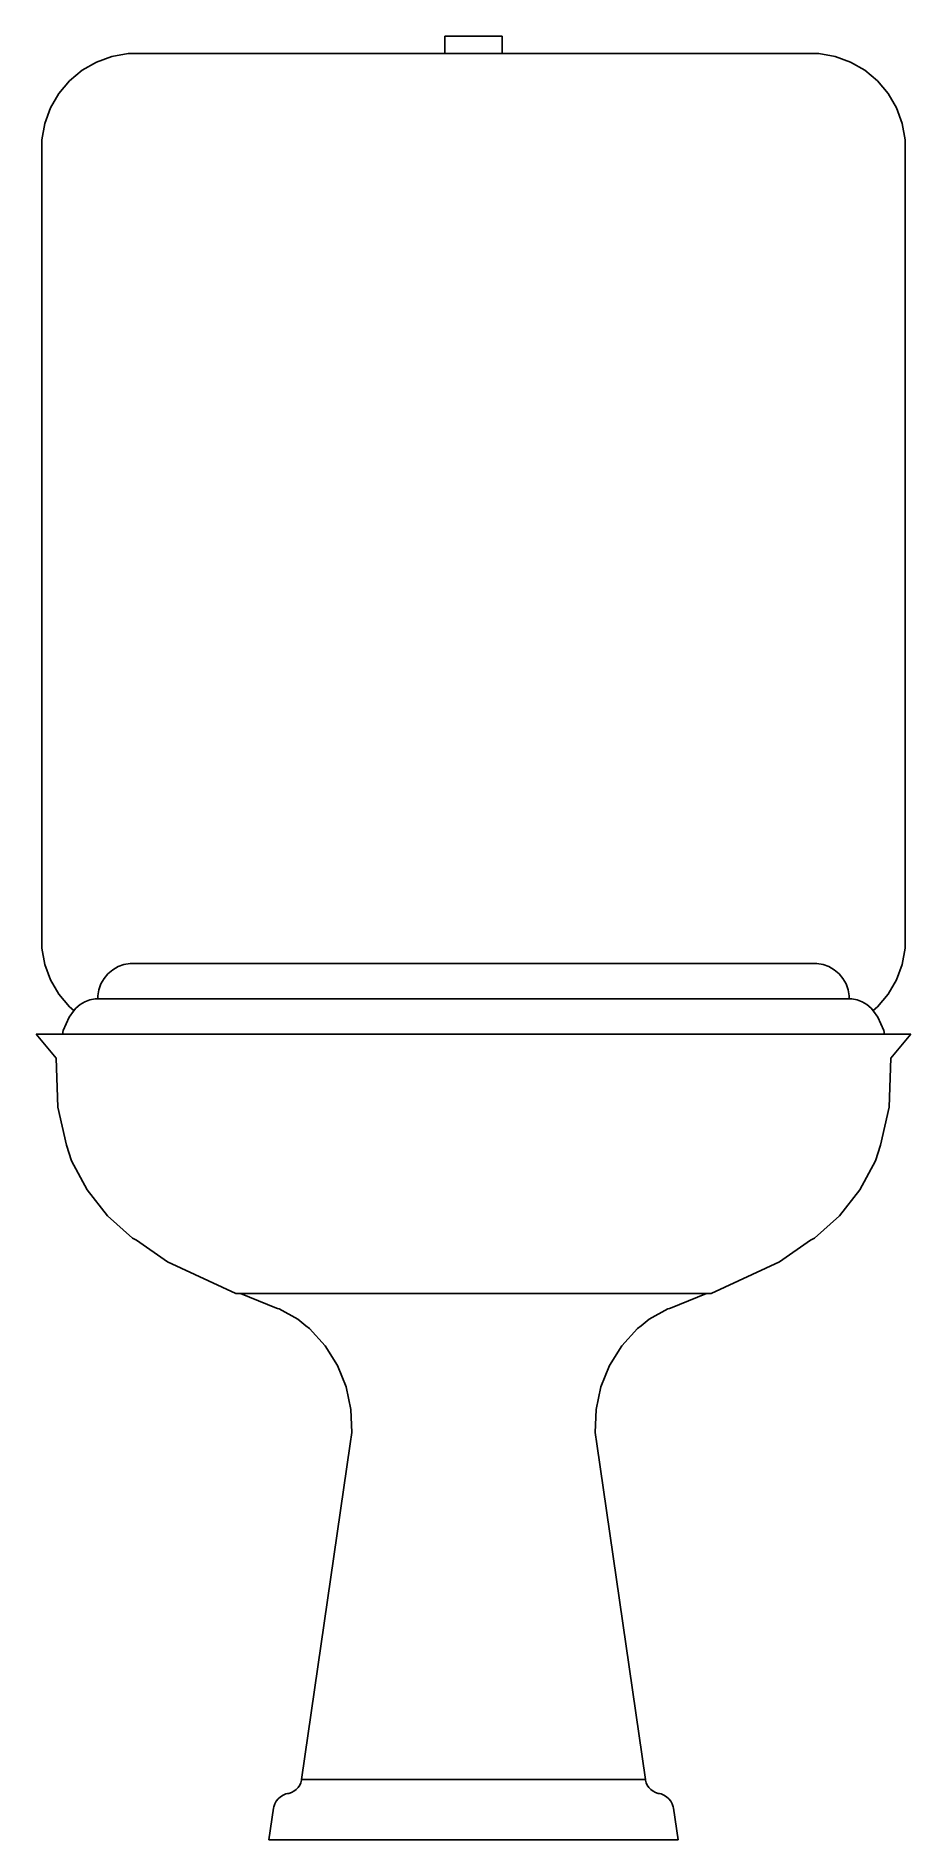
# Model space of a CAD drawing. Header units: millimetres. Extents: x -185 to 185, y 0 to 763.
import ezdxf

# ---------------------------------------------------------------- set-up
doc = ezdxf.new("R2010")
doc.units = ezdxf.units.MM
doc.layers.add('ceco.net 377', color=7, linetype='Continuous')

msp = doc.modelspace()

# ---------------------------------------------------------------- linework, layer by layer
at = {"layer": 'ceco.net 377'}
for p, q in [((-12.19, 755.84), (-12.19, 763.22)), ((-12.19, 763.22), (12.19, 763.22)), ((12.19, 755.84), (12.19, 763.22)), ((-145.25, 370.84), (145.25, 370.84))]:
    msp.add_line(p, q, dxfattribs=at)
at = {"layer": 'ceco.net 377', "linetype": 'Continuous'}
for p, q in [((-146.01, 755.84), (-152.9, 754.62)), ((-146.01, 755.84), (146.01, 755.84)), ((152.9, 754.62), (146.01, 755.84)), ((-165.54, 748.73), (-170.9, 744.23)), ((-159.48, 752.23), (-165.54, 748.73)), ((-152.9, 754.62), (-159.48, 752.23)), ((159.48, 752.23), (152.9, 754.62)), ((165.54, 748.73), (159.48, 752.23)), ((170.9, 744.23), (165.54, 748.73)), ((-170.9, 744.23), (-175.4, 738.87)), ((175.4, 738.87), (170.9, 744.23)), ((-178.9, 732.8), (-181.29, 726.23)), ((-175.4, 738.87), (-178.9, 732.8)), ((178.9, 732.8), (175.4, 738.87)), ((181.29, 726.23), (178.9, 732.8)), ((-181.29, 726.23), (-182.51, 719.34)), ((182.51, 719.34), (181.29, 726.23)), ((-182.51, 377.34), (-182.51, 719.34)), ((182.51, 377.34), (182.51, 719.34)), ((-182.51, 377.34), (-181.29, 370.44)), ((182.51, 377.34), (181.29, 370.44)), ((-181.29, 370.44), (-178.9, 363.87)), ((-154.59, 366.48), (-156.27, 364.47)), ((-152.58, 368.17), (-154.59, 366.48)), ((-150.3, 369.48), (-152.58, 368.17)), ((-147.84, 370.38), (-150.3, 369.48)), ((-145.25, 370.84), (-147.84, 370.38)), ((145.25, 370.84), (147.84, 370.38)), ((147.84, 370.38), (150.3, 369.48)), ((150.3, 369.48), (152.58, 368.17)), ((152.58, 368.17), (154.59, 366.48)), ((154.59, 366.48), (156.27, 364.47)), ((181.29, 370.44), (178.9, 363.87)), ((-178.9, 363.87), (-175.4, 357.8)), ((-158.48, 359.73), (-158.94, 357.15)), ((-157.59, 362.2), (-158.48, 359.73)), ((-156.27, 364.47), (-157.59, 362.2)), ((156.27, 364.47), (157.59, 362.2)), ((157.59, 362.2), (158.48, 359.73)), ((158.48, 359.73), (158.94, 357.15)), ((178.9, 363.87), (175.4, 357.8)), ((-175.4, 357.8), (-170.9, 352.44)), ((-170.9, 352.44), (-169.03, 350.87)), ((-168.13, 351.98), (-169.23, 350.63)), ((-166.4, 353.46), (-168.13, 351.98)), ((-164.44, 354.61), (-166.4, 353.46)), ((-162.31, 355.41), (-164.44, 354.61)), ((-160.08, 355.83), (-162.31, 355.41)), ((-158.94, 355.84), (-160.08, 355.83)), ((-158.94, 357.15), (-158.94, 355.84)), ((-158.94, 355.84), (158.94, 355.84)), ((158.94, 357.15), (158.94, 355.84)), ((158.94, 355.84), (160.08, 355.83)), ((160.08, 355.83), (162.31, 355.41)), ((162.31, 355.41), (164.44, 354.61)), ((164.44, 354.61), (166.4, 353.46)), ((166.4, 353.46), (168.13, 351.98)), ((168.13, 351.98), (169.23, 350.63)), ((170.9, 352.44), (169.03, 350.87)), ((175.4, 357.8), (170.9, 352.44)), ((-170.97, 348.1), (-173.52, 342.51)), ((-169.23, 350.63), (-170.97, 348.1)), ((169.23, 350.63), (170.97, 348.1)), ((170.97, 348.1), (173.52, 342.51)), ((-185, 340.94), (185, 340.94)), ((-185, 340.94), (-176.48, 330.73)), ((-173.52, 342.51), (-173.9, 340.94)), ((-154.97, 340.94), (154.97, 340.94)), ((173.52, 342.51), (173.9, 340.94)), ((185, 340.94), (176.48, 330.73)), ((-176.48, 330.73), (-175.8, 310.1)), ((176.48, 330.73), (175.8, 310.1)), ((-175.8, 310.1), (-172.2, 293.96)), ((175.8, 310.1), (172.2, 293.96)), ((-172.2, 293.96), (-170.03, 287.32)), ((172.2, 293.96), (170.03, 287.32)), ((-170.03, 287.32), (-163.42, 274.99)), ((170.03, 287.32), (163.42, 274.99)), ((-163.42, 274.99), (-154.74, 263.99)), ((163.42, 274.99), (154.74, 263.99)), ((-154.74, 263.99), (-144.26, 254.64)), ((154.74, 263.99), (144.26, 254.64)), ((-144.26, 254.64), (-142.47, 253.71)), ((-142.47, 253.71), (-129.42, 244.64)), ((142.47, 253.71), (129.42, 244.64)), ((144.26, 254.64), (142.47, 253.71)), ((-129.42, 244.64), (-100.54, 231.25)), ((129.42, 244.64), (100.54, 231.25)), ((-100.54, 231.25), (100.54, 231.25)), ((-98.5, 231.25), (-83.34, 224.98)), ((98.5, 231.25), (83.34, 224.98)), ((-83.34, 224.98), (-82.88, 224.79)), ((-82.88, 224.79), (-82.17, 224.69)), ((-82.17, 224.69), (-74.35, 220.29)), ((82.17, 224.69), (74.35, 220.29)), ((82.88, 224.79), (82.17, 224.69)), ((83.34, 224.98), (82.88, 224.79)), ((-74.35, 220.29), (-70.89, 217.46)), ((-70.89, 217.46), (-69.32, 216.34)), ((-69.32, 216.34), (-62.74, 209.08)), ((69.32, 216.34), (62.74, 209.08)), ((70.89, 217.46), (69.32, 216.34)), ((74.35, 220.29), (70.89, 217.46)), ((-62.74, 209.08), (-57.53, 200.79)), ((62.74, 209.08), (57.53, 200.79)), ((-57.53, 200.79), (-53.85, 191.73)), ((57.53, 200.79), (53.85, 191.73)), ((-53.85, 191.73), (-51.83, 182.18)), ((53.85, 191.73), (51.83, 182.18)), ((-51.83, 182.18), (-51.51, 172.43)), ((51.83, 182.18), (51.51, 172.43)), ((-51.51, 172.43), (-52.21, 167.6)), ((51.51, 172.43), (52.21, 167.6)), ((-52.21, 167.6), (-72.79, 25.61)), ((52.21, 167.6), (72.79, 25.61)), ((-73.52, 23.11), (-74.17, 22.13)), ((-73.07, 24.19), (-73.52, 23.11)), ((-72.8, 25.33), (-73.07, 24.19)), ((-72.79, 25.61), (-72.8, 25.33)), ((-72.79, 25.61), (72.79, 25.61)), ((72.79, 25.61), (72.8, 25.33)), ((72.8, 25.33), (73.07, 24.19)), ((73.07, 24.19), (73.52, 23.11)), ((73.52, 23.11), (74.17, 22.13)), ((-83.45, 16.4), (-84.06, 15.26)), ((-82.64, 17.43), (-83.45, 16.4)), ((-81.66, 18.29), (-82.64, 17.43)), ((-80.55, 18.98), (-81.66, 18.29)), ((-79.33, 19.47), (-80.55, 18.98)), ((-78.69, 19.6), (-79.33, 19.47)), ((-78.11, 19.68), (-78.69, 19.6)), ((-76.97, 20.02), (-78.11, 19.68)), ((-75.92, 20.56), (-76.97, 20.02)), ((-74.97, 21.27), (-75.92, 20.56)), ((-74.17, 22.13), (-74.97, 21.27)), ((74.17, 22.13), (74.97, 21.27)), ((74.97, 21.27), (75.92, 20.56)), ((75.92, 20.56), (76.97, 20.02)), ((76.97, 20.02), (78.11, 19.68)), ((78.11, 19.68), (78.69, 19.6)), ((78.69, 19.6), (79.33, 19.47)), ((79.33, 19.47), (80.55, 18.98)), ((80.55, 18.98), (81.66, 18.29)), ((81.66, 18.29), (82.64, 17.43)), ((82.64, 17.43), (83.45, 16.4)), ((83.45, 16.4), (84.06, 15.26)), ((-84.56, 13.4), (-86.5, 0)), ((-84.47, 14.03), (-84.56, 13.4)), ((-84.06, 15.26), (-84.47, 14.03)), ((84.06, 15.26), (84.47, 14.03)), ((84.47, 14.03), (84.56, 13.4)), ((84.56, 13.4), (86.5, 0)), ((-86.5, 0), (86.5, 0))]:
    msp.add_line(p, q, dxfattribs=at)

doc.saveas('drawing.dxf')
